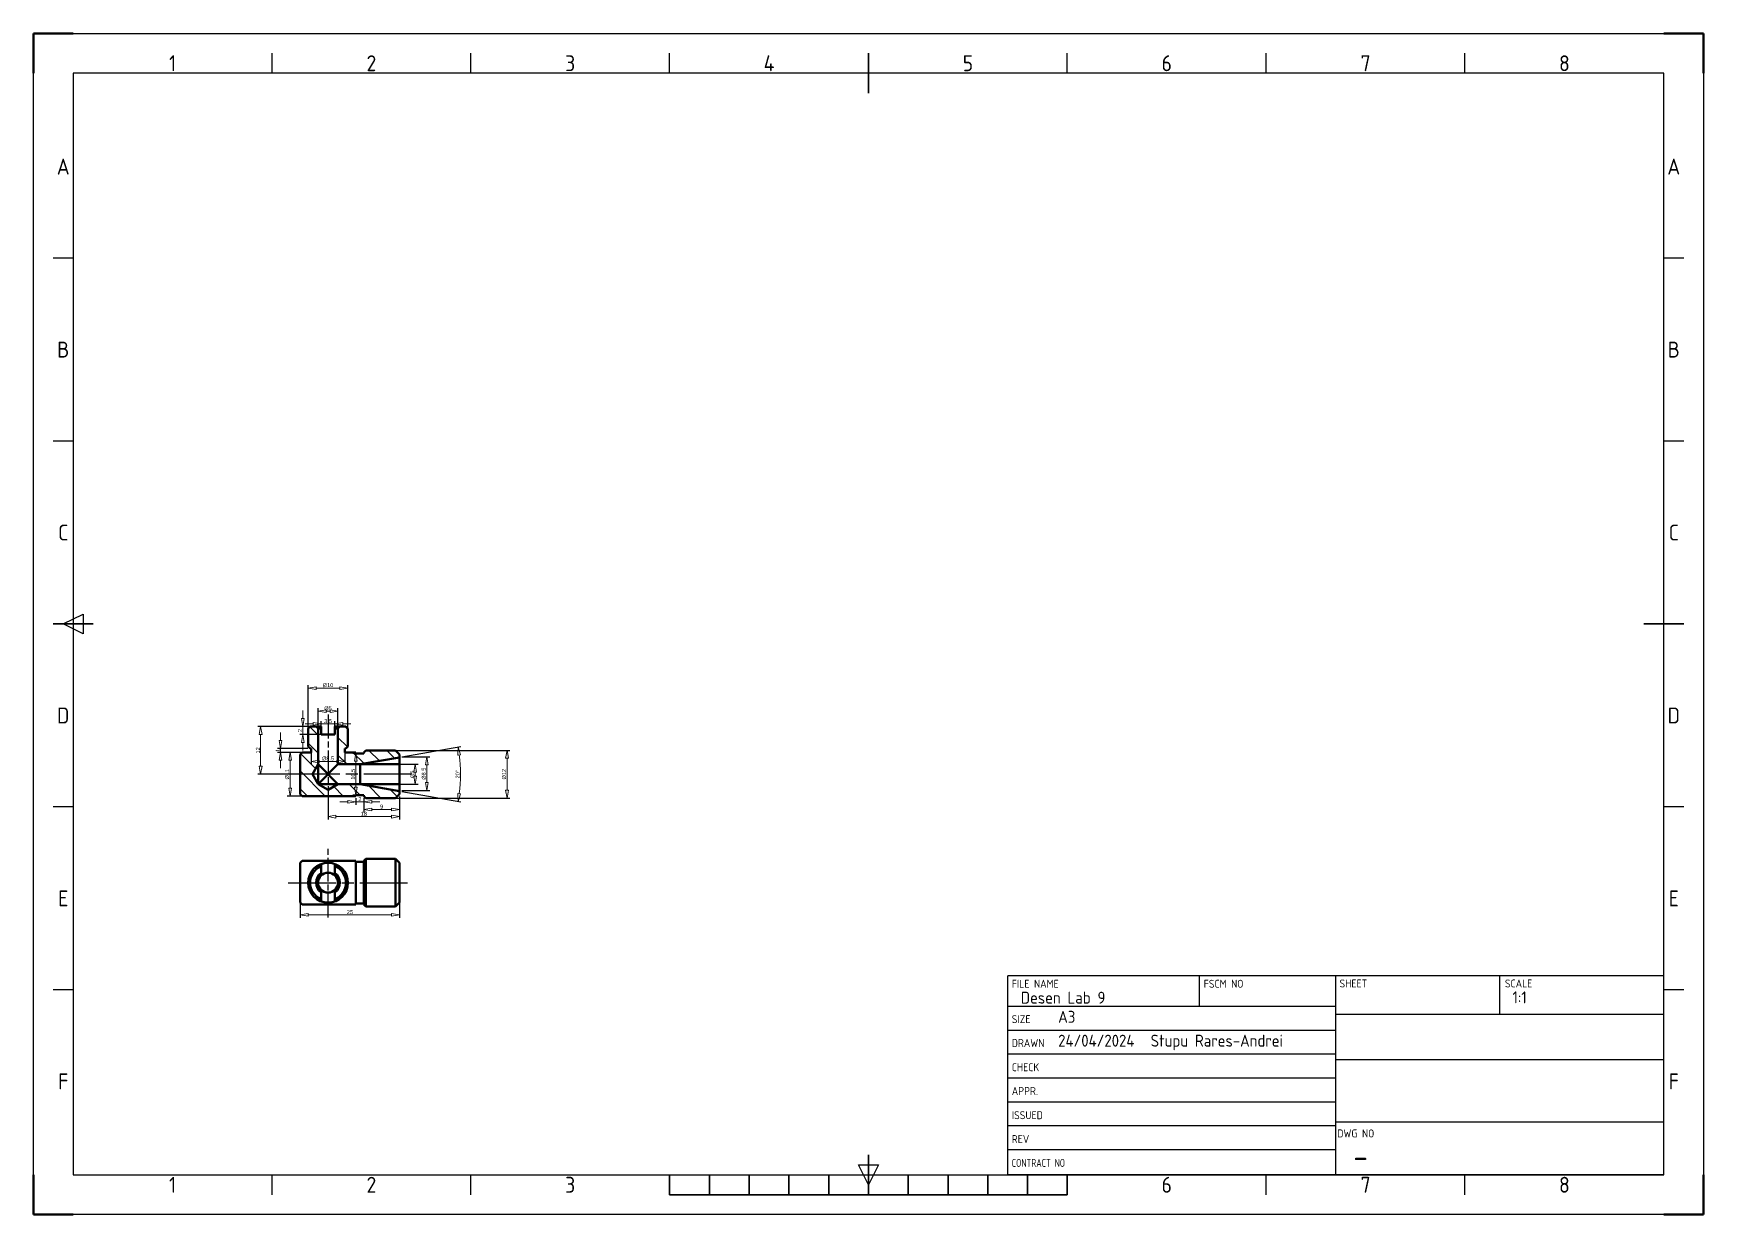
# Model space of a CAD drawing. Header units: millimetres. Extents: x 2707 to 3127, y 1632 to 1929.
import ezdxf
from ezdxf.enums import TextEntityAlignment as Align

# ---------------------------------------------------------------- set-up
doc = ezdxf.new("R2010")
doc.units = ezdxf.units.MM
doc.linetypes.add('AM_ISO08W050', pattern=[18, 12, -1.5, 3, -1.5])
doc.linetypes.add('AM_ISO08W050x2', pattern=[9, 6, -0.75, 1.5, -0.75])
for name, color, linetype, lineweight in [('AM_0', 7, 'Continuous', 50), ('AM_5', 3, 'Continuous', 25), ('AM_7', 4, 'AM_ISO08W050', 25), ('AM_8', 1, 'Continuous', 25), ('AM_BOR', 7, 'Continuous', 50)]:
    doc.layers.add(name, color=color, linetype=linetype, lineweight=lineweight)
doc.styles.add('ACISOTS', font='isocp.shx')
doc.styles.get("Standard").update_dxf_attribs({"font": 'arial.ttf'})
doc.dimstyles.new('Rares$0', dxfattribs={"dimtxt": 1, "dimasz": 2, "dimexe": 0.74, "dimexo": 0.6, "dimgap": 0.2, "dimtad": 1, "dimdsep": 46, "dimtxsty": 'Standard', "dimblk": 'CLOSEDBLANK', "dimcen": 0.09, "dimclrd": 1, "dimclre": 256, "dimclrt": 2, "dimadec": 0, "dimazin": 2, "dimtp": 0.1, "dimtm": 0.1, "dimtfac": 0.71, "dimtmove": 0, "dimatfit": 3, "dimfxl": 1, "dimlwd": 9, "dimlwe": -1, "dimarcsym": 1})
doc.dimstyles.new('Rares$2', dxfattribs={"dimtxt": 1, "dimasz": 2, "dimexe": 0.74, "dimexo": 0.6, "dimgap": 0.2, "dimtad": 1, "dimdsep": 46, "dimtxsty": 'Standard', "dimblk": 'CLOSEDBLANK', "dimcen": 0.09, "dimclrd": 1, "dimclre": 256, "dimclrt": 2, "dimadec": 0, "dimazin": 2, "dimtp": 0.1, "dimtm": 0.1, "dimtfac": 0.71, "dimtmove": 0, "dimatfit": 3, "dimfxl": 1, "dimlwd": 9, "dimlwe": -1, "dimarcsym": 1})

# ---------------------------------------------------------------- blocks, each defined once
blk = doc.blocks.new('_ClosedBlank')
at = {"color": 0, "linetype": 'ByBlock', "lineweight": -2}
for p, q in [((-1, 0.17), (0, 0)), ((-1, 0.17), (-1, -0.17)), ((0, 0), (-1, -0.17))]:
    blk.add_line(p, q, dxfattribs=at)
blk = doc.blocks.new('*D7')
at = {"layer": 'AM_5', "linetype": 'ByBlock', "transparency": 16777216}
for p, q in [((2799.58, 1746.62), (2814.43, 1749.24)), ((2799.58, 1737.91), (2814.43, 1735.29))]:
    blk.add_line(p, q, dxfattribs=at)
at = {"layer": 'AM_5', "color": 1, "lineweight": 9, "transparency": 16777216}
blk.add_arc((2774.89, 1742.27), 39.41, 352.9076, 7.0924, dxfattribs=at)
at = {"layer": 'Defpoints', "color": 0, "transparency": 16777216}
for p in [(2789.07, 1744.77), (2798.99, 1746.52), (2789.07, 1739.77), (2814.24, 1739.98), (2798.99, 1738.02)]:
    blk.add_point(p, dxfattribs=at)
at = {"layer": 'AM_5', "color": 1, "lineweight": 9, "transparency": 16777216, "xscale": 2, "yscale": 2, "zscale": 2}
for p, rotation in [((2813.7, 1749.11), 98.54617700569422), ((2813.7, 1735.42), 261.453822994309)]:
    blk.add_blockref('_ClosedBlank', p, dxfattribs=dict(at, rotation=rotation))
at = {"layer": 'AM_5', "color": 2, "transparency": 16777216, "insert": (2813.59, 1742.27), "char_height": 1, "attachment_point": 5, "rotation": 90}
blk.add_mtext('20°', dxfattribs=at)
blk = doc.blocks.new('*D9')
at = {"layer": 'AM_5', "linetype": 'ByBlock', "transparency": 16777216}
for p, q in [((2796.41, 1748.27), (2826.74, 1748.27)), ((2796.89, 1736.27), (2826.74, 1736.27))]:
    blk.add_line(p, q, dxfattribs=at)
at = {"layer": 'AM_5', "color": 1, "lineweight": 9, "transparency": 16777216}
blk.add_line((2826, 1746.27), (2826, 1738.27), dxfattribs=at)
at = {"layer": 'Defpoints', "color": 0, "transparency": 16777216}
for p in [(2795.81, 1748.27), (2796.29, 1736.27), (2826, 1736.27)]:
    blk.add_point(p, dxfattribs=at)
at = {"layer": 'AM_5', "color": 1, "lineweight": 9, "transparency": 16777216, "xscale": 2, "yscale": 2, "zscale": 2}
for p, rotation in [((2826, 1748.27), 90), ((2826, 1736.27), 270)]:
    blk.add_blockref('_ClosedBlank', p, dxfattribs=dict(at, rotation=rotation))
at = {"layer": 'AM_5', "color": 2, "transparency": 16777216, "insert": (2825.26, 1742.27), "char_height": 1, "attachment_point": 5, "rotation": 90}
blk.add_mtext('%%C12', dxfattribs=at)
blk = doc.blocks.new('*D10')
at = {"layer": 'AM_5', "linetype": 'ByBlock', "transparency": 16777216}
for p, q in [((2798.9, 1744.77), (2803.68, 1744.77)), ((2798.9, 1739.77), (2803.68, 1739.77))]:
    blk.add_line(p, q, dxfattribs=at)
at = {"layer": 'AM_5', "color": 1, "lineweight": 9, "transparency": 16777216}
blk.add_line((2802.94, 1742.77), (2802.94, 1741.77), dxfattribs=at)
at = {"layer": 'Defpoints', "color": 0, "transparency": 16777216}
for p in [(2798.3, 1744.77), (2798.3, 1739.77), (2802.94, 1739.77)]:
    blk.add_point(p, dxfattribs=at)
at = {"layer": 'AM_5', "color": 1, "lineweight": 9, "transparency": 16777216, "xscale": 2, "yscale": 2, "zscale": 2}
for p, rotation in [((2802.94, 1744.77), 90), ((2802.94, 1739.77), 270)]:
    blk.add_blockref('_ClosedBlank', p, dxfattribs=dict(at, rotation=rotation))
at = {"layer": 'AM_5', "color": 2, "transparency": 16777216, "insert": (2802.2, 1742.27), "char_height": 1, "attachment_point": 5, "rotation": 90}
blk.add_mtext('%%C5', dxfattribs=at)
blk = doc.blocks.new('*D12')
at = {"layer": 'AM_5', "linetype": 'ByBlock', "transparency": 16777216}
for p, q in [((2799.59, 1746.65), (2806.58, 1746.65)), ((2799.59, 1738.15), (2806.58, 1738.15))]:
    blk.add_line(p, q, dxfattribs=at)
at = {"layer": 'AM_5', "color": 1, "lineweight": 9, "transparency": 16777216}
blk.add_line((2805.84, 1744.65), (2805.84, 1740.15), dxfattribs=at)
at = {"layer": 'Defpoints', "color": 0, "transparency": 16777216}
for p in [(2798.99, 1746.65), (2798.99, 1738.15), (2805.84, 1738.15)]:
    blk.add_point(p, dxfattribs=at)
at = {"layer": 'AM_5', "color": 1, "lineweight": 9, "transparency": 16777216, "xscale": 2, "yscale": 2, "zscale": 2}
for p, rotation in [((2805.84, 1746.65), 90), ((2805.84, 1738.15), 270)]:
    blk.add_blockref('_ClosedBlank', p, dxfattribs=dict(at, rotation=rotation))
at = {"layer": 'AM_5', "color": 2, "transparency": 16777216, "insert": (2805.1, 1742.4), "char_height": 1, "attachment_point": 5, "rotation": 90}
blk.add_mtext('%%C8.5', dxfattribs=at)
blk = doc.blocks.new('*D13')
at = {"layer": 'AM_5', "linetype": 'ByBlock', "transparency": 16777216}
for p, q in [((2788.39, 1747.52), (2787.25, 1747.52)), ((2788.39, 1737.02), (2787.25, 1737.02))]:
    blk.add_line(p, q, dxfattribs=at)
at = {"layer": 'AM_5', "color": 1, "lineweight": 9, "transparency": 16777216}
blk.add_line((2787.99, 1745.52), (2787.99, 1739.02), dxfattribs=at)
at = {"layer": 'Defpoints', "color": 0, "transparency": 16777216}
for p in [(2788.99, 1747.52), (2787.99, 1737.02), (2788.99, 1737.02)]:
    blk.add_point(p, dxfattribs=at)
at = {"layer": 'AM_5', "color": 1, "lineweight": 9, "transparency": 16777216, "xscale": 2, "yscale": 2, "zscale": 2}
for p, rotation in [((2787.99, 1747.52), 90), ((2787.99, 1737.02), 270)]:
    blk.add_blockref('_ClosedBlank', p, dxfattribs=dict(at, rotation=rotation))
at = {"layer": 'AM_5', "color": 2, "transparency": 16777216, "insert": (2787.28, 1742.27), "char_height": 1, "attachment_point": 5, "rotation": 90}
blk.add_mtext('10.5', dxfattribs=at)
blk = doc.blocks.new('*D14')
at = {"layer": 'AM_5', "linetype": 'ByBlock', "transparency": 16777216}
for p, q in [((2775.02, 1747.77), (2770.73, 1747.77)), ((2775.39, 1736.77), (2770.73, 1736.77))]:
    blk.add_line(p, q, dxfattribs=at)
at = {"layer": 'AM_5', "color": 1, "lineweight": 9, "transparency": 16777216}
blk.add_line((2771.47, 1745.77), (2771.47, 1738.77), dxfattribs=at)
at = {"layer": 'Defpoints', "color": 0, "transparency": 16777216}
for p in [(2775.62, 1747.77), (2771.47, 1736.77), (2775.99, 1736.77)]:
    blk.add_point(p, dxfattribs=at)
at = {"layer": 'AM_5', "color": 1, "lineweight": 9, "transparency": 16777216, "xscale": 2, "yscale": 2, "zscale": 2}
for p, rotation in [((2771.47, 1747.77), 90), ((2771.47, 1736.77), 270)]:
    blk.add_blockref('_ClosedBlank', p, dxfattribs=dict(at, rotation=rotation))
at = {"layer": 'AM_5', "color": 2, "transparency": 16777216, "insert": (2770.73, 1742.27), "char_height": 1, "attachment_point": 5, "rotation": 90}
blk.add_mtext('%%C11', dxfattribs=at)
blk = doc.blocks.new('*D15')
at = {"layer": 'AM_5', "linetype": 'ByBlock', "transparency": 16777216}
for p, q in [((2775.89, 1754.27), (2763.31, 1754.27)), ((2775.45, 1742.27), (2763.31, 1742.27))]:
    blk.add_line(p, q, dxfattribs=at)
at = {"layer": 'AM_5', "color": 1, "lineweight": 9, "transparency": 16777216}
blk.add_line((2764.05, 1744.27), (2764.05, 1752.27), dxfattribs=at)
at = {"layer": 'Defpoints', "color": 0, "transparency": 16777216}
for p in [(2764.05, 1754.27), (2776.49, 1754.27), (2776.05, 1742.27)]:
    blk.add_point(p, dxfattribs=at)
at = {"layer": 'AM_5', "color": 1, "lineweight": 9, "transparency": 16777216, "xscale": 2, "yscale": 2, "zscale": 2}
for p, rotation in [((2764.05, 1754.27), 90), ((2764.05, 1742.27), 270)]:
    blk.add_blockref('_ClosedBlank', p, dxfattribs=dict(at, rotation=rotation))
at = {"layer": 'AM_5', "color": 2, "transparency": 16777216, "insert": (2763.35, 1748.27), "char_height": 1, "attachment_point": 5, "rotation": 90}
blk.add_mtext('12', dxfattribs=at)
blk = doc.blocks.new('*D16')
at = {"layer": 'AM_5', "color": 1, "lineweight": 9, "transparency": 16777216}
for p, q in [((2769.04, 1750.77), (2769.04, 1752.77)), ((2769.04, 1747.77), (2769.04, 1748.77)), ((2769.04, 1745.77), (2769.04, 1743.77))]:
    blk.add_line(p, q, dxfattribs=at)
at = {"layer": 'AM_5', "linetype": 'ByBlock', "transparency": 16777216}
for p, q in [((2775.89, 1748.77), (2768.3, 1748.77)), ((2775.49, 1747.77), (2768.3, 1747.77))]:
    blk.add_line(p, q, dxfattribs=at)
at = {"layer": 'Defpoints', "color": 0, "transparency": 16777216}
for p in [(2769.04, 1748.77), (2776.09, 1747.77), (2776.49, 1748.77)]:
    blk.add_point(p, dxfattribs=at)
at = {"layer": 'AM_5', "color": 1, "lineweight": 9, "transparency": 16777216, "xscale": 2, "yscale": 2, "zscale": 2}
for p, rotation in [((2769.04, 1748.77), 270), ((2769.04, 1747.77), 90)]:
    blk.add_blockref('_ClosedBlank', p, dxfattribs=dict(at, rotation=rotation))
at = {"layer": 'AM_5', "color": 2, "transparency": 16777216, "insert": (2768.34, 1748.27), "char_height": 1, "attachment_point": 5, "rotation": 90}
blk.add_mtext('1', dxfattribs=at)
blk = doc.blocks.new('*D18')
at = {"layer": 'AM_5', "color": 1, "lineweight": 9, "transparency": 16777216}
for p, q in [((2774.65, 1756.27), (2774.65, 1758.27)), ((2774.65, 1752.27), (2774.65, 1754.27)), ((2774.65, 1750.27), (2774.65, 1748.27))]:
    blk.add_line(p, q, dxfattribs=at)
at = {"layer": 'AM_5', "linetype": 'ByBlock', "transparency": 16777216}
for p, q in [((2778.02, 1754.27), (2773.91, 1754.27)), ((2779.35, 1752.27), (2773.91, 1752.27))]:
    blk.add_line(p, q, dxfattribs=at)
at = {"layer": 'Defpoints', "color": 0, "transparency": 16777216}
for p in [(2774.65, 1754.27), (2778.62, 1754.27), (2779.95, 1752.27)]:
    blk.add_point(p, dxfattribs=at)
at = {"layer": 'AM_5', "color": 1, "lineweight": 9, "transparency": 16777216, "xscale": 2, "yscale": 2, "zscale": 2}
for p, rotation in [((2774.65, 1754.27), 270), ((2774.65, 1752.27), 90)]:
    blk.add_blockref('_ClosedBlank', p, dxfattribs=dict(at, rotation=rotation))
at = {"layer": 'AM_5', "color": 2, "transparency": 16777216, "insert": (2773.95, 1753.27), "char_height": 1, "attachment_point": 5, "rotation": 90}
blk.add_mtext('2', dxfattribs=at)
blk = doc.blocks.new('*D19')
at = {"layer": 'AM_5', "linetype": 'ByBlock', "transparency": 16777216}
for p, q in [((2773.99, 1710.82), (2773.99, 1706.15)), ((2798.99, 1710.82), (2798.99, 1706.15))]:
    blk.add_line(p, q, dxfattribs=at)
at = {"layer": 'AM_5', "color": 1, "lineweight": 9, "transparency": 16777216}
blk.add_line((2775.99, 1706.89), (2796.99, 1706.89), dxfattribs=at)
at = {"layer": 'Defpoints', "color": 0, "transparency": 16777216}
for p in [(2773.99, 1711.42), (2798.99, 1711.42), (2798.99, 1706.89)]:
    blk.add_point(p, dxfattribs=at)
at = {"layer": 'AM_5', "color": 1, "lineweight": 9, "transparency": 16777216, "xscale": 2, "yscale": 2, "zscale": 2, "rotation": 180}
blk.add_blockref('_ClosedBlank', (2773.99, 1706.89), dxfattribs=at)
at = {"layer": 'AM_5', "color": 1, "lineweight": 9, "transparency": 16777216, "xscale": 2, "yscale": 2, "zscale": 2}
blk.add_blockref('_ClosedBlank', (2798.99, 1706.89), dxfattribs=at)
at = {"layer": 'AM_5', "color": 2, "transparency": 16777216, "insert": (2786.49, 1707.6), "char_height": 1, "attachment_point": 5}
blk.add_mtext('25', dxfattribs=at)
blk = doc.blocks.new('*D20')
at = {"layer": 'AM_5', "linetype": 'ByBlock', "transparency": 16777216}
for p, q in [((2780.99, 1736.17), (2780.99, 1730.86)), ((2798.99, 1736.67), (2798.99, 1730.86))]:
    blk.add_line(p, q, dxfattribs=at)
at = {"layer": 'AM_5', "color": 1, "lineweight": 9, "transparency": 16777216}
blk.add_line((2782.99, 1731.6), (2796.99, 1731.6), dxfattribs=at)
at = {"layer": 'Defpoints', "color": 0, "transparency": 16777216}
for p in [(2780.99, 1736.77), (2798.99, 1737.27), (2798.99, 1731.6)]:
    blk.add_point(p, dxfattribs=at)
at = {"layer": 'AM_5', "color": 1, "lineweight": 9, "transparency": 16777216, "xscale": 2, "yscale": 2, "zscale": 2, "rotation": 180}
blk.add_blockref('_ClosedBlank', (2780.99, 1731.6), dxfattribs=at)
at = {"layer": 'AM_5', "color": 1, "lineweight": 9, "transparency": 16777216, "xscale": 2, "yscale": 2, "zscale": 2}
blk.add_blockref('_ClosedBlank', (2798.99, 1731.6), dxfattribs=at)
at = {"layer": 'AM_5', "color": 2, "transparency": 16777216, "insert": (2789.99, 1732.31), "char_height": 1, "attachment_point": 5}
blk.add_mtext('18', dxfattribs=at)
blk = doc.blocks.new('*D23')
at = {"layer": 'AM_5', "color": 1, "lineweight": 9, "transparency": 16777216}
for p, q in [((2785.99, 1735.3), (2783.99, 1735.3)), ((2787.99, 1735.3), (2789.99, 1735.3)), ((2791.99, 1735.3), (2793.99, 1735.3))]:
    blk.add_line(p, q, dxfattribs=at)
at = {"layer": 'AM_5', "linetype": 'ByBlock', "transparency": 16777216}
for p, q in [((2787.99, 1736.29), (2787.99, 1734.56)), ((2789.99, 1736.29), (2789.99, 1734.56))]:
    blk.add_line(p, q, dxfattribs=at)
at = {"layer": 'Defpoints', "color": 0, "transparency": 16777216}
for p in [(2787.99, 1736.89), (2789.99, 1736.89), (2789.99, 1735.3)]:
    blk.add_point(p, dxfattribs=at)
at = {"layer": 'AM_5', "color": 1, "lineweight": 9, "transparency": 16777216, "xscale": 2, "yscale": 2, "zscale": 2}
blk.add_blockref('_ClosedBlank', (2787.99, 1735.3), dxfattribs=at)
at = {"layer": 'AM_5', "color": 1, "lineweight": 9, "transparency": 16777216, "xscale": 2, "yscale": 2, "zscale": 2, "rotation": 180}
blk.add_blockref('_ClosedBlank', (2789.99, 1735.3), dxfattribs=at)
at = {"layer": 'AM_5', "color": 2, "transparency": 16777216, "insert": (2788.99, 1736.01), "char_height": 1, "attachment_point": 5}
blk.add_mtext('2', dxfattribs=at)
blk = doc.blocks.new('*D24')
at = {"layer": 'AM_5', "linetype": 'ByBlock', "transparency": 16777216}
for p, q in [((2789.99, 1736.17), (2789.99, 1732.68)), ((2798.99, 1736.67), (2798.99, 1732.68))]:
    blk.add_line(p, q, dxfattribs=at)
at = {"layer": 'AM_5', "color": 1, "lineweight": 9, "transparency": 16777216}
blk.add_line((2791.99, 1733.42), (2796.99, 1733.42), dxfattribs=at)
at = {"layer": 'Defpoints', "color": 0, "transparency": 16777216}
for p in [(2789.99, 1736.77), (2798.99, 1737.27), (2798.99, 1733.42)]:
    blk.add_point(p, dxfattribs=at)
at = {"layer": 'AM_5', "color": 1, "lineweight": 9, "transparency": 16777216, "xscale": 2, "yscale": 2, "zscale": 2, "rotation": 180}
blk.add_blockref('_ClosedBlank', (2789.99, 1733.42), dxfattribs=at)
at = {"layer": 'AM_5', "color": 1, "lineweight": 9, "transparency": 16777216, "xscale": 2, "yscale": 2, "zscale": 2}
blk.add_blockref('_ClosedBlank', (2798.99, 1733.42), dxfattribs=at)
at = {"layer": 'AM_5', "color": 2, "transparency": 16777216, "insert": (2794.49, 1734.13), "char_height": 1, "attachment_point": 5}
blk.add_mtext('9', dxfattribs=at)
blk = doc.blocks.new('*D25')
at = {"layer": 'AM_5', "linetype": 'ByBlock', "transparency": 16777216}
for p, q in [((2779.24, 1753.87), (2779.24, 1755.65)), ((2782.74, 1753.87), (2782.74, 1755.65))]:
    blk.add_line(p, q, dxfattribs=at)
at = {"layer": 'AM_5', "color": 1, "lineweight": 9, "transparency": 16777216}
for p, q in [((2777.24, 1754.91), (2775.24, 1754.91)), ((2779.24, 1754.91), (2782.74, 1754.91)), ((2784.74, 1754.91), (2786.74, 1754.91))]:
    blk.add_line(p, q, dxfattribs=at)
at = {"layer": 'Defpoints', "color": 0, "transparency": 16777216}
for p in [(2779.24, 1753.27), (2782.74, 1754.91), (2782.74, 1753.27)]:
    blk.add_point(p, dxfattribs=at)
at = {"layer": 'AM_5', "color": 1, "lineweight": 9, "transparency": 16777216, "xscale": 2, "yscale": 2, "zscale": 2}
blk.add_blockref('_ClosedBlank', (2779.24, 1754.91), dxfattribs=at)
at = {"layer": 'AM_5', "color": 1, "lineweight": 9, "transparency": 16777216, "xscale": 2, "yscale": 2, "zscale": 2, "rotation": 180}
blk.add_blockref('_ClosedBlank', (2782.74, 1754.91), dxfattribs=at)
at = {"layer": 'AM_5', "color": 2, "transparency": 16777216, "insert": (2780.99, 1755.62), "char_height": 1, "attachment_point": 5}
blk.add_mtext('3.5', dxfattribs=at)
blk = doc.blocks.new('*D26')
at = {"layer": 'AM_5', "linetype": 'ByBlock', "transparency": 16777216}
for p, q in [((2778.49, 1751.36), (2778.49, 1758.84)), ((2783.49, 1751.36), (2783.49, 1758.84))]:
    blk.add_line(p, q, dxfattribs=at)
at = {"layer": 'AM_5', "color": 1, "lineweight": 9, "transparency": 16777216}
blk.add_line((2780.49, 1758.1), (2781.49, 1758.1), dxfattribs=at)
at = {"layer": 'Defpoints', "color": 0, "transparency": 16777216}
for p in [(2783.49, 1758.1), (2778.49, 1750.76), (2783.49, 1750.76)]:
    blk.add_point(p, dxfattribs=at)
at = {"layer": 'AM_5', "color": 1, "lineweight": 9, "transparency": 16777216, "xscale": 2, "yscale": 2, "zscale": 2, "rotation": 180}
blk.add_blockref('_ClosedBlank', (2778.49, 1758.1), dxfattribs=at)
at = {"layer": 'AM_5', "color": 1, "lineweight": 9, "transparency": 16777216, "xscale": 2, "yscale": 2, "zscale": 2}
blk.add_blockref('_ClosedBlank', (2783.49, 1758.1), dxfattribs=at)
at = {"layer": 'AM_5', "color": 2, "transparency": 16777216, "insert": (2780.99, 1758.84), "char_height": 1, "attachment_point": 5}
blk.add_mtext('%%C5', dxfattribs=at)
blk = doc.blocks.new('*D27')
at = {"layer": 'AM_5', "linetype": 'ByBlock', "transparency": 16777216}
for p, q in [((2775.99, 1753.42), (2775.99, 1764.65)), ((2785.99, 1753.42), (2785.99, 1764.65))]:
    blk.add_line(p, q, dxfattribs=at)
at = {"layer": 'AM_5', "color": 1, "lineweight": 9, "transparency": 16777216}
blk.add_line((2777.99, 1763.91), (2783.99, 1763.91), dxfattribs=at)
at = {"layer": 'Defpoints', "color": 0, "transparency": 16777216}
for p in [(2785.99, 1763.91), (2775.99, 1752.82), (2785.99, 1752.82)]:
    blk.add_point(p, dxfattribs=at)
at = {"layer": 'AM_5', "color": 1, "lineweight": 9, "transparency": 16777216, "xscale": 2, "yscale": 2, "zscale": 2, "rotation": 180}
blk.add_blockref('_ClosedBlank', (2775.99, 1763.91), dxfattribs=at)
at = {"layer": 'AM_5', "color": 1, "lineweight": 9, "transparency": 16777216, "xscale": 2, "yscale": 2, "zscale": 2}
blk.add_blockref('_ClosedBlank', (2785.99, 1763.91), dxfattribs=at)
at = {"layer": 'AM_5', "color": 2, "transparency": 16777216, "insert": (2780.99, 1764.65), "char_height": 1, "attachment_point": 5}
blk.add_mtext('%%C10', dxfattribs=at)
blk = doc.blocks.new('*D28')
at = {"layer": 'AM_5', "linetype": 'ByBlock', "transparency": 16777216}
for p, q in [((2776.74, 1747.67), (2776.74, 1744.74)), ((2785.24, 1747.67), (2785.24, 1744.74))]:
    blk.add_line(p, q, dxfattribs=at)
at = {"layer": 'AM_5', "color": 1, "lineweight": 9, "transparency": 16777216}
blk.add_line((2778.74, 1745.48), (2783.24, 1745.48), dxfattribs=at)
at = {"layer": 'Defpoints', "color": 0, "transparency": 16777216}
for p in [(2776.74, 1748.27), (2785.24, 1748.27), (2785.24, 1745.48)]:
    blk.add_point(p, dxfattribs=at)
at = {"layer": 'AM_5', "color": 1, "lineweight": 9, "transparency": 16777216, "xscale": 2, "yscale": 2, "zscale": 2, "rotation": 180}
blk.add_blockref('_ClosedBlank', (2776.74, 1745.48), dxfattribs=at)
at = {"layer": 'AM_5', "color": 1, "lineweight": 9, "transparency": 16777216, "xscale": 2, "yscale": 2, "zscale": 2}
blk.add_blockref('_ClosedBlank', (2785.24, 1745.48), dxfattribs=at)
at = {"layer": 'AM_5', "color": 2, "transparency": 16777216, "insert": (2780.99, 1746.22), "char_height": 1, "attachment_point": 5}
blk.add_mtext('%%C8.5', dxfattribs=at)
blk = doc.blocks.new('ISO_A3')
for p, q in [((410, 287), (10, 287)), ((10, 287), (10, 10)), ((410, 10), (410, 287)), ((10, 10), (410, 10))]:
    blk.add_line(p, q)
at = {"layer": 'AM_BOR'}
for p, q in [((10, 297), (0, 297)), ((0, 297), (0, 287)), ((420, 297), (410, 297)), ((420, 287), (420, 297)), ((0, 0), (0, 10)), ((420, 0), (420, 10)), ((0, 0), (10, 0)), ((420, 0), (410, 0))]:
    blk.add_line(p, q, dxfattribs=at)
at = {"layer": 'AM_BOR', "color": 1, "lineweight": 25}
for p, q in [((0, 297), (420, 297)), ((0, 0), (0, 297)), ((420, 297), (420, 0)), ((60, 287), (60, 292)), ((110, 287), (110, 292)), ((160, 287), (160, 292)), ((260, 287), (260, 292)), ((310, 287), (310, 292)), ((360, 287), (360, 292)), ((10, 240.5), (5, 240.5)), ((415, 240.5), (410, 240.5)), ((10, 194.5), (5, 194.5)), ((415, 194.5), (410, 194.5)), ((7.5, 148.5), (12.5, 151)), ((12.5, 146), (7.5, 148.5)), ((12.5, 151), (12.5, 146)), ((10, 102.5), (5, 102.5)), ((415, 102.5), (410, 102.5)), ((10, 56.5), (5, 56.5)), ((415, 56.5), (410, 56.5)), ((60, 5), (60, 10)), ((110, 5), (110, 10)), ((210, 7.5), (207.5, 12.5)), ((207.5, 12.5), (212.5, 12.5)), ((212.5, 12.5), (210, 7.5)), ((310, 5), (310, 10)), ((360, 5), (360, 10)), ((420, 0), (0, 0))]:
    blk.add_line(p, q, dxfattribs=at)
at = {"layer": 'AM_BOR', "color": 2, "lineweight": 35}
for p, q in [((210, 282), (210, 292)), ((5, 148.5), (15, 148.5)), ((405, 148.5), (415, 148.5)), ((210, 5), (210, 15)), ((160, 5), (160, 10)), ((170, 5), (170, 10)), ((180, 5), (180, 10)), ((190, 5), (190, 10)), ((200, 5), (200, 10)), ((220, 5), (220, 10)), ((230, 5), (230, 10)), ((240, 5), (240, 10)), ((250, 5), (250, 10)), ((260, 5), (260, 10)), ((160, 5), (260, 5))]:
    blk.add_line(p, q, dxfattribs=at)
at = {"layer": 'AM_BOR', "color": 1, "lineweight": 25, "style": 'ACISOTS'}
for s, p in [('1', (35, 289.5)), ('2', (85, 289.5)), ('3', (135, 289.5)), ('4', (185, 289.5)), ('5', (235, 289.5)), ('6', (285, 289.5)), ('7', (335, 289.5)), ('8', (385, 289.5)), ('A', (7.5, 263.5)), ('A', (412.5, 263.5)), ('B', (7.5, 217.5)), ('B', (412.5, 217.5)), ('C', (7.5, 171.5)), ('C', (412.5, 171.5)), ('D', (7.5, 125.5)), ('D', (412.5, 125.5)), ('E', (7.5, 79.5)), ('E', (412.5, 79.5)), ('F', (7.5, 33.5)), ('F', (412.5, 33.5)), ('1', (35, 7.5)), ('2', (85, 7.5)), ('3', (135, 7.5)), ('6', (285, 7.5)), ('7', (335, 7.5)), ('8', (385, 7.5))]:
    blk.add_text(s, height=4, dxfattribs=at).set_placement(p, align=Align.MIDDLE)
blk = doc.blocks.new('ISO_TITLEA')
for p, q in [((0, 50), (-165, 50)), ((-165, 0), (-165, 50)), ((0, 0), (0, 50)), ((0, 0), (-165, 0))]:
    blk.add_line(p, q)
at = {"layer": 'AM_BOR', "color": 1, "lineweight": 25}
for p, q in [((-116.86, 50), (-116.86, 42.38)), ((-82.5, 0), (-82.5, 50)), ((-41.25, 40.35), (-41.25, 50)), ((-165, 42.38), (-82.5, 42.38)), ((0, 40.35), (-82.5, 40.35)), ((-165, 36.38), (-82.5, 36.38)), ((-165, 30.38), (-82.5, 30.38)), ((-82.5, 29.01), (0, 29.01)), ((-165, 24.38), (-82.5, 24.38)), ((-165, 18.38), (-82.5, 18.38)), ((-82.5, 13.29), (0, 13.29)), ((-165, 12.38), (-82.5, 12.38)), ((-165, 6.38), (-82.5, 6.38))]:
    blk.add_line(p, q, dxfattribs=at)
at = {"layer": 'AM_BOR', "color": 1, "lineweight": 25, "style": 'ACISOTS'}
for s, p in [('FILE NAME', (-163.97, 47.04)), ('FSCM NO', (-115.7, 47.04)), ('SHEET', (-81.55, 47.11)), ('SCALE', (-39.97, 47.11)), ('SIZE', (-163.97, 38.14)), ('DRAWN', (-163.97, 32.14)), ('CHECK', (-163.97, 26.05)), ('APPR.', (-163.97, 20.08)), ('ISSUED', (-163.97, 13.99)), ('REV', (-163.97, 7.99)), ('DWG NO', (-82.12, 9.41))]:
    blk.add_text(s, height=2, dxfattribs=at).set_placement(p)
at = {"layer": 'AM_BOR', "color": 1, "lineweight": 25, "style": 'ACISOTS', "width": 0.683519}
blk.add_text('CONTRACT NO', height=2, dxfattribs=at).set_placement((-163.97, 1.99))
at = {"layer": 'AM_BOR', "color": 2, "lineweight": 35, "style": 'ACISOTS'}
for tag, p, height in [('GEN-TITLE-DWG{13.6}', (-161.69, 43.04), 3), ('GEN-TITLE-FSCM{8.6}', (-113.32, 43.04), 3), ('GEN-TITLE-SHEET{11.8}', (-79.67, 43.11), 3), ('GEN-TITLE-SCA{12.7}', (-38.05, 43.13), 3), ('GEN-TITLE-SIZ{22.6}', (-152.3, 38.23), 3), ('GEN-TITLE-DAT{7.1}', (-152.3, 32.23), 3), ('GEN-TITLE-NAME{14.9}', (-129.04, 32.23), 3), ('GEN-TITLE-DACT{21}', (-78.21, 33.14), 3.5), ('GEN-TITLE-CHKD{7.1}', (-152.3, 26.14), 3), ('GEN-TITLE-CHKM{14.9}', (-129.04, 26.14), 3), ('GEN-TITLE-DES1{12.3}', (-78.24, 20.94), 6), ('GEN-TITLE-APPD{7.1}', (-152.3, 20.17), 3), ('GEN-TITLE-APPM{14.9}', (-129.04, 20.17), 3), ('GEN-TITLE-ISSD{7.1}', (-152.3, 14.08), 3), ('GEN-TITLE-ISSM{14.9}', (-129.04, 14.08), 3), ('GEN-TITLE-DES2{24.5}', (-78.21, 15.44), 3), ('GEN-TITLE-REV{22.6}', (-152.3, 8.08), 3), ('GEN-TITLE-CTRN{19.4}', (-152.3, 2.08), 3.5)]:
    blk.add_attdef(tag, p, '', height=height, dxfattribs=at)
at = {"layer": 'AM_BOR', "style": 'ACISOTS'}
blk.add_attdef('GEN-TITLE-NR{12.3}', (-78.08, 1.63), '', height=6, dxfattribs=at)

msp = doc.modelspace()

# ---------------------------------------------------------------- hatches: boundary and pattern name
at = {"layer": 'AM_8'}
h = msp.add_hatch(dxfattribs=at)
h.set_pattern_fill('ANSI31', color=256, angle=90)
h.paths.add_polyline_path([(2798.991, 1746.517), (2798.991, 1746.646), (2798.991, 1747.267), (2797.991, 1748.267), (2790.491, 1748.267), (2789.991, 1747.767), (2789.991, 1747.517), (2787.991, 1747.517), (2787.991, 1747.767), (2785.241, 1747.767), (2785.241, 1748.767), (2785.491, 1748.767), (2785.991, 1749.267), (2785.991, 1753.767), (2785.491, 1754.267), (2783.991, 1754.267), (2783.491, 1753.767), (2783.491, 1744.767), (2789.066, 1744.767)])
h.paths.add_polyline_path([(2778.491, 1739.767), (2777.048, 1742.267), (2778.491, 1744.767), (2778.491, 1753.767), (2777.991, 1754.267), (2776.491, 1754.267), (2775.991, 1753.767), (2775.991, 1749.267), (2776.491, 1748.767), (2776.741, 1748.767), (2776.741, 1747.767), (2774.491, 1747.767), (2773.991, 1747.267), (2773.991, 1742.267), (2773.991, 1737.267), (2774.491, 1736.767), (2775.991, 1736.767), (2780.991, 1736.767), (2780.991, 1738.324)])
h.paths.add_polyline_path([(2798.991, 1738.017), (2789.066, 1739.767), (2783.491, 1739.767), (2780.991, 1738.324), (2780.991, 1736.767), (2787.991, 1736.767), (2787.991, 1737.017), (2789.991, 1737.017), (2789.991, 1736.767), (2790.491, 1736.267), (2797.991, 1736.267), (2798.991, 1737.267)])

# ---------------------------------------------------------------- linework, layer by layer
at = {"layer": 'AM_0'}
for p, q in [((2775.991, 1753.767), (2776.491, 1754.267)), ((2775.991, 1749.267), (2775.991, 1753.767)), ((2776.491, 1754.267), (2777.991, 1754.267)), ((2777.991, 1754.267), (2778.491, 1753.767)), ((2777.991, 1754.267), (2779.241, 1754.267)), ((2778.491, 1753.767), (2778.491, 1744.767)), ((2778.491, 1753.767), (2779.241, 1753.767)), ((2779.241, 1752.267), (2779.241, 1754.267)), ((2782.741, 1752.267), (2779.241, 1752.267)), ((2782.741, 1754.267), (2782.741, 1752.267)), ((2782.741, 1754.267), (2783.991, 1754.267)), ((2782.741, 1753.767), (2783.491, 1753.767)), ((2783.491, 1753.767), (2783.991, 1754.267)), ((2783.491, 1753.767), (2783.491, 1744.767)), ((2783.991, 1754.267), (2785.491, 1754.267)), ((2785.991, 1753.767), (2785.491, 1754.267)), ((2785.991, 1753.767), (2785.991, 1749.267)), ((2773.991, 1747.267), (2774.491, 1747.767)), ((2773.991, 1737.267), (2773.991, 1747.267)), ((2773.991, 1742.267), (2773.991, 1747.267)), ((2774.491, 1747.767), (2776.741, 1747.767)), ((2776.491, 1748.767), (2775.991, 1749.267)), ((2776.741, 1748.767), (2776.491, 1748.767)), ((2776.741, 1747.767), (2776.741, 1748.767)), ((2785.491, 1748.767), (2785.241, 1748.767)), ((2785.241, 1748.767), (2785.241, 1747.767)), ((2785.241, 1747.767), (2787.991, 1747.767)), ((2785.491, 1748.767), (2785.991, 1749.267)), ((2787.991, 1747.517), (2787.991, 1747.767)), ((2789.991, 1747.517), (2787.991, 1747.517)), ((2790.491, 1748.267), (2789.991, 1747.767)), ((2789.991, 1747.767), (2789.991, 1747.517)), ((2797.991, 1748.267), (2790.491, 1748.267)), ((2798.991, 1747.267), (2797.991, 1748.267)), ((2798.991, 1747.267), (2798.991, 1737.267)), ((2778.491, 1744.767), (2777.048, 1742.267)), ((2778.491, 1744.767), (2783.491, 1739.767)), ((2778.491, 1739.767), (2778.491, 1744.767)), ((2778.491, 1739.767), (2783.491, 1744.767)), ((2798.991, 1744.767), (2783.491, 1744.767)), ((2798.991, 1746.517), (2789.066, 1744.767)), ((2789.066, 1744.767), (2789.066, 1739.767)), ((2798.991, 1742.396), (2798.991, 1746.646)), ((2798.991, 1742.267), (2798.991, 1746.517)), ((2778.491, 1739.767), (2777.048, 1742.267)), ((2798.991, 1739.767), (2778.491, 1739.767)), ((2778.491, 1739.767), (2780.991, 1738.324)), ((2783.491, 1739.767), (2780.991, 1738.324)), ((2798.991, 1738.017), (2789.066, 1739.767)), ((2798.991, 1742.396), (2798.991, 1738.146)), ((2774.491, 1736.767), (2773.991, 1737.267)), ((2775.991, 1736.767), (2774.491, 1736.767)), ((2780.991, 1736.767), (2775.991, 1736.767)), ((2787.991, 1736.767), (2780.991, 1736.767)), ((2789.991, 1737.017), (2787.991, 1737.017)), ((2787.991, 1737.017), (2787.991, 1736.767)), ((2789.991, 1736.767), (2789.991, 1737.017)), ((2790.491, 1736.267), (2789.991, 1736.767)), ((2797.991, 1736.267), (2790.491, 1736.267)), ((2797.991, 1736.267), (2798.991, 1737.267)), ((2773.991, 1719.99), (2774.491, 1720.49)), ((2773.991, 1709.99), (2773.991, 1719.99)), ((2774.491, 1720.49), (2776.741, 1720.49)), ((2776.741, 1720.49), (2785.241, 1720.49)), ((2779.241, 1719.673), (2779.241, 1716.775)), ((2782.741, 1719.673), (2782.741, 1716.775)), ((2785.241, 1720.49), (2787.991, 1720.49)), ((2785.241, 1720.49), (2785.241, 1720.49)), ((2787.991, 1720.24), (2787.991, 1720.49)), ((2789.991, 1720.24), (2787.991, 1720.24)), ((2787.991, 1720.24), (2787.991, 1709.74)), ((2790.491, 1720.99), (2789.991, 1720.49)), ((2789.991, 1720.49), (2789.991, 1720.24)), ((2789.991, 1720.24), (2789.991, 1709.74)), ((2797.991, 1720.99), (2790.491, 1720.99)), ((2790.491, 1720.99), (2790.491, 1708.99)), ((2798.991, 1719.99), (2797.991, 1720.99)), ((2797.991, 1720.99), (2797.991, 1708.99)), ((2798.991, 1719.99), (2798.991, 1709.99)), ((2774.491, 1709.49), (2773.991, 1709.99)), ((2775.991, 1709.49), (2774.491, 1709.49)), ((2780.991, 1709.49), (2775.991, 1709.49)), ((2779.241, 1713.204), (2779.241, 1710.306)), ((2787.991, 1709.49), (2780.991, 1709.49)), ((2782.741, 1713.204), (2782.741, 1710.306)), ((2789.991, 1709.74), (2787.991, 1709.74)), ((2787.991, 1709.74), (2787.991, 1709.49)), ((2789.991, 1709.49), (2789.991, 1709.74)), ((2790.491, 1708.99), (2789.991, 1709.49)), ((2797.991, 1708.99), (2798.991, 1709.99)), ((2797.991, 1708.99), (2790.491, 1708.99))]:
    msp.add_line(p, q, dxfattribs=at)
for radius in [5, 2.5]:
    msp.add_circle((2780.991, 1714.99), radius, dxfattribs=at)
for radius, start, end in [(4.5, 112.88538, 247.11462), (4.5, 292.88538, 67.11462), (3, 125.68533, 234.31467), (3, 305.68533, 54.31467)]:
    msp.add_arc((2780.991, 1714.99), radius, start, end, dxfattribs=at)
at = {"layer": 'AM_7', "linetype": 'AM_ISO08W050x2'}
for p, q in [((2780.991, 1757.267), (2780.991, 1735.324)), ((2780.991, 1706.266), (2780.991, 1723.49))]:
    msp.add_line(p, q, dxfattribs=at)
at = {"layer": 'AM_7'}
for p, q in [((2801.991, 1742.267), (2775.491, 1742.267)), ((2770.991, 1714.99), (2801.991, 1714.99))]:
    msp.add_line(p, q, dxfattribs=at)

# ---------------------------------------------------------------- block references
at = {"layer": 'AM_8', "lineweight": 0}
msp.add_blockref('ISO_A3', (2706.904, 1631.544), dxfattribs=at)
msp.add_blockref('ISO_TITLEA', (3116.904, 1641.544), dxfattribs=at).add_auto_attribs({'GEN-TITLE-DWG{13.6}': 'Desen Lab 9', 'GEN-TITLE-SCA{12.7}': '1:1', 'GEN-TITLE-DAT{7.1}': '24/04/2024', 'GEN-TITLE-NAME{14.9}': 'Stupu Rares-Andrei', 'GEN-TITLE-NR{12.3}': '-', 'GEN-TITLE-SIZ{22.6}': 'A3'})

# ---------------------------------------------------------------- dimensions: what is measured, and where the dimension line sits
at = {"layer": 'AM_5'}
for base, p1, p2, picture, middle in [((2785.991, 1763.91), (2775.991, 1752.816), (2785.991, 1752.816), '*D27', (2780.991, 1764.649)), ((2783.491, 1758.097), (2778.491, 1750.762), (2783.491, 1750.762), '*D26', (2780.991, 1758.835))]:
    dim = msp.add_linear_dim(base=base, p1=p1, p2=p2, text='%%C<>', dimstyle='Rares$0', override={"dimpost": ''}, dxfattribs=at)
    dim.commit()
    dim.dimension.update_dxf_attribs({"geometry": picture, "text_midpoint": middle})
for base, p1, p2, angle, picture, middle in [((2774.654, 1754.267), (2779.951, 1752.267), (2778.616, 1754.267), 90, '*D18', (2773.951, 1753.267)), ((2764.052, 1754.267), (2776.052, 1742.267), (2776.491, 1754.267), 90, '*D15', (2763.35, 1748.267)), ((2787.991, 1737.017), (2788.991, 1747.517), (2788.991, 1737.017), 90, '*D13', (2787.28, 1742.267)), ((2789.991, 1735.303), (2787.991, 1736.892), (2789.991, 1736.892), 0, '*D23', (2788.991, 1736.005)), ((2798.991, 1706.894), (2773.991, 1711.417), (2798.991, 1711.417), 0, '*D19', (2786.491, 1707.605))]:
    dim = msp.add_linear_dim(base=base, p1=p1, p2=p2, angle=angle, dimstyle='Rares$0', override={"dimpost": ''}, dxfattribs=at)
    dim.commit()
    dim.dimension.update_dxf_attribs({"geometry": picture, "text_midpoint": middle})
dim = msp.add_linear_dim(base=(2782.741, 1754.91), p1=(2779.241, 1753.267), p2=(2782.741, 1753.267), dimstyle='Rares$0', override={"dimpost": ''}, dxfattribs=at)
dim.commit()
dim.dimension.update_dxf_attribs({"geometry": '*D25', "text_midpoint": (2780.991, 1755.621)})
for base, p1, p2, angle, picture, middle in [((2769.043, 1748.767), (2776.093, 1747.767), (2776.491, 1748.767), 90, '*D16', (2768.341, 1748.267)), ((2798.991, 1731.603), (2780.991, 1736.767), (2798.991, 1737.267), 0, '*D20', (2789.991, 1732.313)), ((2798.991, 1733.422), (2789.991, 1736.767), (2798.991, 1737.267), 0, '*D24', (2794.491, 1734.133))]:
    dim = msp.add_linear_dim(base=base, p1=p1, p2=p2, angle=angle, dimstyle='Rares$0', dxfattribs=at)
    dim.commit()
    dim.dimension.update_dxf_attribs({"geometry": picture, "text_midpoint": middle})
for base, p1, p2, angle, picture, middle in [((2771.473, 1736.767), (2775.616, 1747.767), (2775.991, 1736.767), 90, '*D14', (2770.735, 1742.267)), ((2785.241, 1745.481), (2776.741, 1748.267), (2785.241, 1748.267), 0, '*D28', (2780.991, 1746.22)), ((2826.003, 1736.267), (2795.809, 1748.267), (2796.29, 1736.267), 90, '*D9', (2825.264, 1742.267)), ((2802.942, 1739.767), (2798.297, 1744.767), (2798.297, 1739.767), 90, '*D10', (2802.204, 1742.267)), ((2805.837, 1738.146), (2798.991, 1746.646), (2798.991, 1738.146), 90, '*D12', (2805.099, 1742.396))]:
    dim = msp.add_linear_dim(base=base, p1=p1, p2=p2, angle=angle, text='%%C<>', dimstyle='Rares$0', override={"dimpost": ''}, dxfattribs=at)
    dim.commit()
    dim.dimension.update_dxf_attribs({"geometry": picture, "text_midpoint": middle})
dim = msp.add_angular_dim_2l(base=(2814.236, 1739.976), line1=((2798.991, 1746.517), (2789.066, 1744.767)), line2=((2798.991, 1738.017), (2789.066, 1739.767)), dimstyle='Rares$2', override={"dimpost": ''}, dxfattribs=at)
dim.commit()
dim.dimension.update_dxf_attribs({"geometry": '*D7', "text_midpoint": (2813.592, 1742.267)})

doc.saveas('drawing.dxf')
